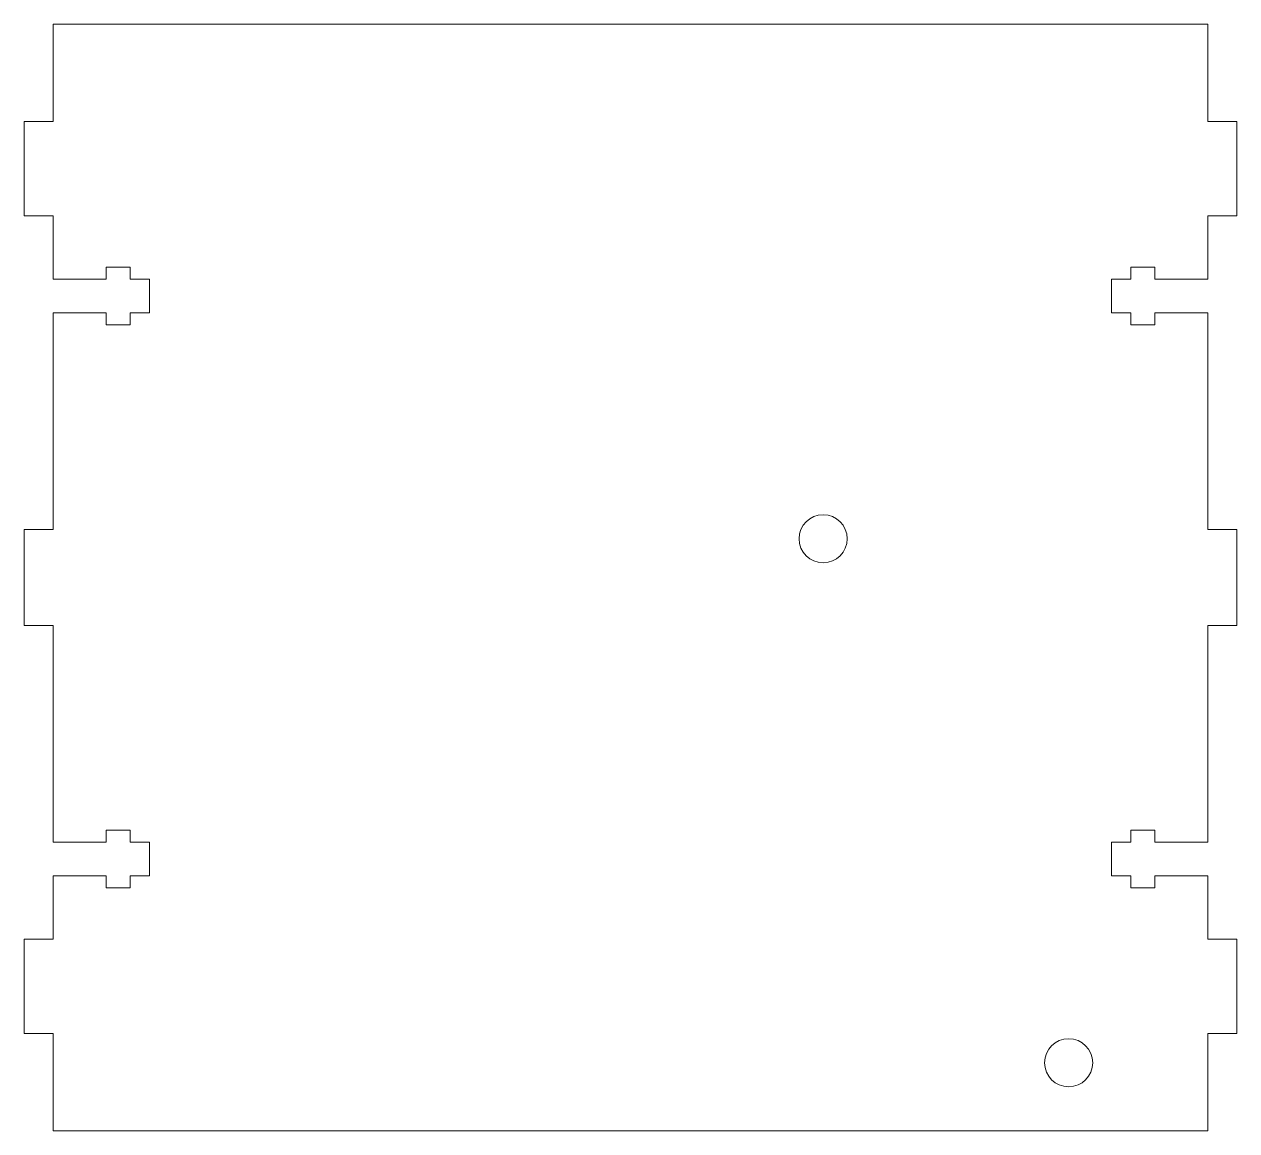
# Model space of a CAD drawing. Header units: millimetres. Extents: x 7 to 133, y 10 to 125.
import ezdxf

# ---------------------------------------------------------------- set-up
doc = ezdxf.new("R2010")
doc.units = ezdxf.units.MM
doc.layers.add('PanelOuter', color=1, linetype='CONTINUOUS', lineweight=0)

msp = doc.modelspace()

# ---------------------------------------------------------------- linework, layer by layer
at = {"layer": 'PanelOuter'}
for p, q in [((10, 125), (130, 125)), ((10, 114.9), (10, 125)), ((130, 114.9), (130, 125)), ((10, 114.9), (7, 114.9)), ((7, 114.9), (7, 105.1)), ((130, 114.9), (133, 114.9)), ((133, 114.9), (133, 105.1)), ((10, 105.1), (7, 105.1)), ((10, 105.1), (10, 98.5)), ((130, 105.1), (133, 105.1)), ((130, 98.5), (130, 105.1)), ((18, 99.75), (15.5, 99.75)), ((15.5, 99.75), (15.5, 98.5)), ((18, 98.5), (18, 99.75)), ((122, 99.75), (124.5, 99.75)), ((122, 98.5), (122, 99.75)), ((124.5, 99.75), (124.5, 98.5)), ((15.5, 98.5), (10, 98.5)), ((20, 98.5), (18, 98.5)), ((20, 95), (20, 98.5)), ((120, 95), (120, 98.5)), ((120, 98.5), (122, 98.5)), ((124.5, 98.5), (130, 98.5)), ((10, 95), (15.5, 95)), ((10, 72.5), (10, 95)), ((15.5, 95), (15.5, 93.75)), ((18, 95), (20, 95)), ((18, 93.75), (18, 95)), ((122, 95), (120, 95)), ((122, 93.75), (122, 95)), ((130, 95), (124.5, 95)), ((124.5, 95), (124.5, 93.75)), ((130, 72.5), (130, 95)), ((18, 93.75), (15.5, 93.75)), ((122, 93.75), (124.5, 93.75)), ((7, 62.5), (7, 72.5)), ((7, 72.5), (10, 72.5)), ((133, 72.5), (130, 72.5)), ((133, 62.5), (133, 72.5)), ((7, 62.5), (10, 62.5)), ((10, 40), (10, 62.5)), ((133, 62.5), (130, 62.5)), ((130, 40), (130, 62.5)), ((18, 41.25), (15.5, 41.25)), ((15.5, 41.25), (15.5, 40)), ((18, 40), (18, 41.25)), ((122, 41.25), (124.5, 41.25)), ((122, 40), (122, 41.25)), ((124.5, 41.25), (124.5, 40)), ((15.5, 40), (10, 40)), ((20, 40), (18, 40)), ((20, 36.5), (20, 40)), ((120, 36.5), (120, 40)), ((120, 40), (122, 40)), ((124.5, 40), (130, 40)), ((10, 36.5), (15.5, 36.5)), ((10, 36.5), (10, 29.9)), ((15.5, 36.5), (15.5, 35.25)), ((18, 36.5), (20, 36.5)), ((18, 35.25), (18, 36.5)), ((122, 36.5), (120, 36.5)), ((122, 35.25), (122, 36.5)), ((130, 36.5), (124.5, 36.5)), ((124.5, 36.5), (124.5, 35.25)), ((130, 29.9), (130, 36.5)), ((18, 35.25), (15.5, 35.25)), ((122, 35.25), (124.5, 35.25)), ((10, 29.9), (7, 29.9)), ((7, 29.9), (7, 20.1)), ((130, 29.9), (133, 29.9)), ((133, 29.9), (133, 20.1)), ((10, 20.1), (7, 20.1)), ((10, 20.1), (10, 10)), ((130, 20.1), (133, 20.1)), ((130, 10), (130, 20.1)), ((130, 10), (10, 10))]:
    msp.add_line(p, q, dxfattribs=at)
for centre in [(90.02, 71.53), (115.53, 17.07)]:
    msp.add_circle(centre, 2.5, dxfattribs=at)

doc.saveas('drawing.dxf')
